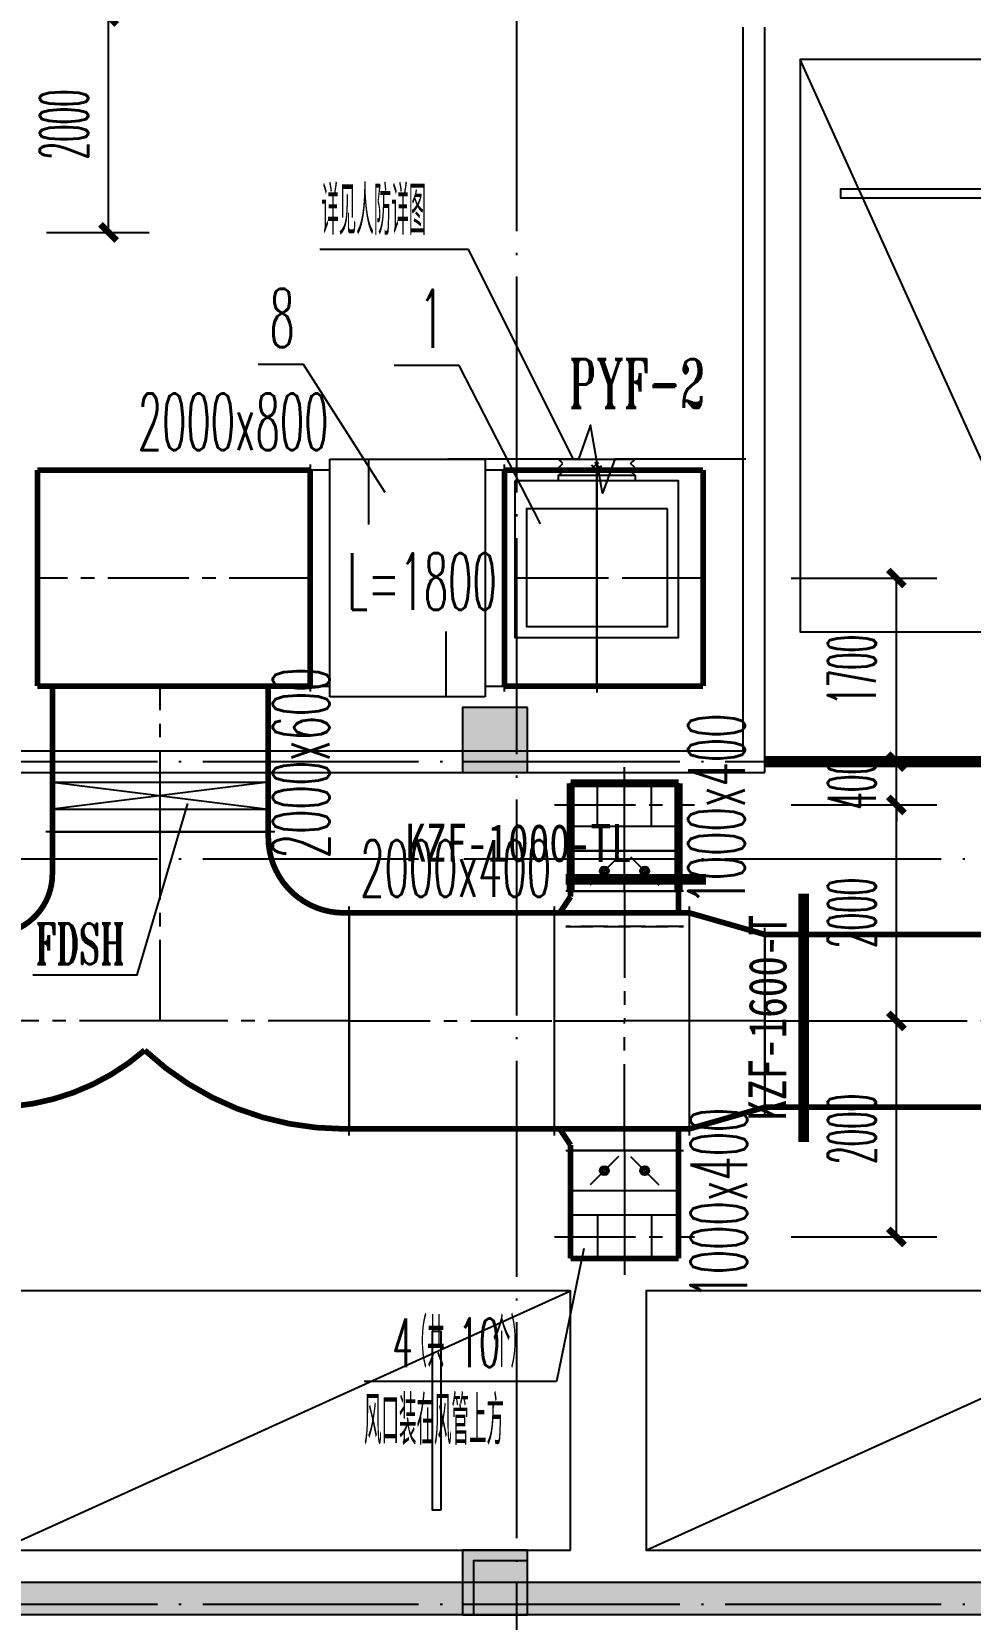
# Model space of a CAD drawing. Extents: x -888467 to -675969, y -675351 to -419232.
# Drawn here: x -753530 to -744836, y -490379 to -475681 of the extents above; entities that cross this region are included whole.
import ezdxf
from ezdxf.enums import TextEntityAlignment as Align

# ---------------------------------------------------------------- set-up
doc = ezdxf.new("R2010")
doc.units = 0
doc.header["$LTSCALE"] = 1000
for name, pattern in [('CENTER2', [1.125, 0.75, -0.125, 0.125, -0.125]), ('DASH', [0.35, 0.25, -0.1]), ('DOTE', [2.42, 2, -0.2, 0.02, -0.2])]:
    doc.linetypes.add(name, pattern=pattern)
doc.layers.get('0').update_dxf_attribs({"linetype": 'CONTINUOUS'})
doc.layers.get('Defpoints').update_dxf_attribs({"linetype": 'CONTINUOUS'})
for name, color, linetype in [('A-Pkng-Bdry', 132, 'CONTINUOUS'), ('ACS_COM_BZ', 3, 'CONTINUOUS'), ('DIM_SYMB', 3, 'CONTINUOUS'), ('DOTE', 252, 'CONTINUOUS'), ('DUCT-送风中心线', 5, 'CENTER2'), ('DUCT-送风标注', 3, 'CONTINUOUS'), ('DUCT-送风法兰', 3, 'CONTINUOUS'), ('DUCT-送风管', 4, 'CONTINUOUS'), ('DUCT-送风管端线', 3, 'CONTINUOUS'), ('DUCT-送风阀门', 7, 'CONTINUOUS'), ('FK', 2, 'CONTINUOUS'), ('Hvac-Hide', 8, 'DASH'), ('HZ', 3, 'CONTINUOUS'), ('PUB_HATCH', 8, 'CONTINUOUS'), ('TH_DIM', 3, 'CONTINUOUS'), ('ZX', 1, 'CENTER2'), ('停车', 32, 'CONTINUOUS'), ('建筑层', 253, 'CONTINUOUS'), ('抗震支吊架', 2, 'CONTINUOUS'), ('结构柱子', 253, 'CONTINUOUS'), ('设备', 2, 'CONTINUOUS'), ('设备编号', 3, 'CONTINUOUS'), ('面积', 6, 'CONTINUOUS'), ('风口', 3, 'CONTINUOUS'), ('风量标注', 3, 'CONTINUOUS'), ('风阀', 3, 'CONTINUOUS')]:
    doc.layers.add(name, color=color, linetype=linetype)
doc.styles.add('_TCH_DIM_T3', font='simplex.shx', dxfattribs={"width": 0.423529, "bigfont": 'gbcbig.shx'})
doc.styles.add('hxd', font='simplex.shx', dxfattribs={"width": 0.5, "bigfont": 'gbcbig.shx'})
doc.styles.add('HZF', font='simplex.shx', dxfattribs={"width": 0.5, "bigfont": 'gbcbig.shx'})
doc.styles.add('kzcad', font='', dxfattribs={"width": 0.8})
doc.styles.add('romant', font='romant.shx', dxfattribs={"width": 0.8, "bigfont": 'gbcbig.shx'})
doc.styles.get('kzcad').set_extended_font_data('SimSun')
doc.dimstyles.new('_TCH_ARCH&&150', dxfattribs={"dimtxt": 446.25, "dimasz": 150, "dimexe": 375, "dimexo": 450, "dimgap": 189.375, "dimtad": 1, "dimdec": 0, "dimzin": 0, "dimdsep": 46, "dimtxsty": '_TCH_DIM_T3', "dimblk": 'ARCHTICK', "dimcen": 0.09, "dimclrt": 7, "dimazin": 2, "dimtfac": 1, "dimtdec": 0, "dimtix": 1, "dimtmove": 2, "dimatfit": 3, "dimfxl": 1, "dimtolj": 1, "dimtzin": 0, "dimarcsym": 0})

# ---------------------------------------------------------------- blocks, each defined once
blk = doc.blocks.new('ltcw')
at = {"layer": 'A-Pkng-Bdry', "color": 252}
blk.add_line((28605, 362729), (26205, 357429), dxfattribs=at)
for points in [[(28605, 357429), (26205, 357429), (26205, 362729), (28605, 362729)], [(28231, 358629), (26580, 358629), (26580, 358710), (28231, 358710)]]:
    blk.add_lwpolyline(points, close=True, dxfattribs=at)
blk = doc.blocks.new('_FZH')
blk.add_lwpolyline([(-0.5, -0.5), (0.5, -0.5), (0.5, 0.5), (-0.5, 0.5)], close=True)
at = {"layer": 'PUB_HATCH'}
blk.add_solid([(-0.5, -0.5), (0.5, -0.5), (-0.5, 0.5), (0.5, 0.5)], dxfattribs=at)
blk = doc.blocks.new('A$C1260170F')
at = {"layer": 'FK'}
for p, q in [((200, 147), (200, 1147)), ((200, 1147), (600, 1147)), ((600, 147), (600, 1147)), ((200, 897), (600, 897)), ((200, 647), (600, 647)), ((200, 397), (600, 397)), ((600, 147), (200, 147))]:
    blk.add_line(p, q, dxfattribs=at)
at = {"layer": 'ZX', "color": 5}
for p, q in [((400, 1295), (400, 0)), ((0, 647), (800, 647))]:
    blk.add_line(p, q, dxfattribs=at)
blk = doc.blocks.new('00000556Cent')
at = {"color": 0, "linetype": 'ByBlock', "lineweight": -2}
for p, q in [((175, 75), (-175, 425)), ((175, -75), (-175, -425))]:
    blk.add_line(p, q, dxfattribs=at)
for centre, radius in [((0, 250), 55.4), ((0, 250), 37.5), ((0, 250), 26.8), ((0, -250), 55.4), ((0, -250), 37.5), ((0, -250), 26.8)]:
    blk.add_circle(centre, radius, dxfattribs=at)
blk = doc.blocks.new('00000556Body')
at = {"color": 0, "linetype": 'ByBlock', "lineweight": -2}
for p, q in [((250, 500), (-250, 500)), ((-250, -500), (-250, 500)), ((250, -500), (250, 500)), ((-250, -500), (250, -500))]:
    blk.add_line(p, q, dxfattribs=at)
blk = doc.blocks.new('A$C7F9B6DC1')
at = {"layer": '风阀', "ltscale": 1000}
for p, q in [((80, -60, -1200), (-80, -60, -1200)), ((-80, -60, -1200), (80, -60, -1200))]:
    blk.add_line(p, q, dxfattribs=at)
at = {"layer": '风阀', "ltscale": 1000, "xscale": 0.1200000001117587, "zscale": 0.3999999999996362, "rotation": 270}
for name, yscale in [('00000556Body', 0.1600000001490116), ('00000556Cent', 0.1200000001117587)]:
    blk.add_blockref(name, (0, -30), dxfattribs=dict(at, yscale=yscale))
blk = doc.blocks.new('A$C2B1B7B0A')
at = {"layer": '结构柱子'}
h = blk.add_hatch(color=253, dxfattribs=at)
h.dxf.hatch_style = 1
h.paths.add_polyline_path([(107700, 18400), (107100, 18400), (107100, 17800), (107700, 17800)])
h = blk.add_hatch(color=253, dxfattribs=at)
h.dxf.hatch_style = 1
h.paths.add_polyline_path([(107700, 10600), (107100, 10600), (107100, 10000), (107700, 10000)])
at = {"layer": '结构柱子', "color": 253}
for points in [[(107700, 18400), (107100, 18400), (107100, 17800), (107700, 17800)], [(107700, 10600), (107100, 10600), (107100, 10000), (107700, 10000)]]:
    blk.add_lwpolyline(points, close=True, dxfattribs=at)
blk = doc.blocks.new('_ArchTick')
at = {"color": 0, "linetype": 'ByBlock', "const_width": 0.4}
blk.add_lwpolyline([(-0.5, -0.5), (0.5, 0.5)], dxfattribs=at)
blk = doc.blocks.new('*D518')
at = {"layer": 'Defpoints', "color": 0, "transparency": 16777216}
for p in [(-753844, -475539), (-752818, -475539), (-753844, -477539)]:
    blk.add_point(p, dxfattribs=at)
at = {"layer": 'TH_DIM', "color": 0, "lineweight": -2, "transparency": 16777216}
for p, q in [((-753394, -475539), (-752443, -475539)), ((-752818, -477539), (-752818, -475539)), ((-753394, -477539), (-752443, -477539))]:
    blk.add_line(p, q, dxfattribs=at)
at = {"layer": 'TH_DIM', "color": 0, "lineweight": -2, "transparency": 16777216, "xscale": 150, "yscale": 150, "zscale": 150}
for p, rotation in [((-752818, -475539), 90), ((-752818, -477539), 270)]:
    blk.add_blockref('_ArchTick', p, dxfattribs=dict(at, rotation=rotation))
at = {"layer": 'TH_DIM', "color": 7, "transparency": 16777216, "insert": (-753231, -476539), "char_height": 446.2, "attachment_point": 5, "rotation": 90, "style": '_TCH_DIM_T3'}
blk.add_mtext('\\A1;2000', dxfattribs=at)
blk = doc.blocks.new('*D520')
at = {"layer": 'Defpoints', "color": 0, "transparency": 16777216}
for p in [(-746945, -484839), (-745521, -484839), (-746945, -486839)]:
    blk.add_point(p, dxfattribs=at)
at = {"layer": 'TH_DIM', "color": 0, "lineweight": -2, "transparency": 16777216}
for p, q in [((-746495, -484839), (-745146, -484839)), ((-745521, -486839), (-745521, -484839)), ((-746495, -486839), (-745146, -486839))]:
    blk.add_line(p, q, dxfattribs=at)
at = {"layer": 'TH_DIM', "color": 0, "lineweight": -2, "transparency": 16777216, "xscale": 150, "yscale": 150, "zscale": 150}
for p, rotation in [((-745521, -484839), 90), ((-745521, -486839), 270)]:
    blk.add_blockref('_ArchTick', p, dxfattribs=dict(at, rotation=rotation))
at = {"layer": 'TH_DIM', "color": 7, "transparency": 16777216, "insert": (-745934, -485839), "char_height": 446.2, "attachment_point": 5, "rotation": 90, "style": '_TCH_DIM_T3'}
blk.add_mtext('\\A1;2000', dxfattribs=at)
blk = doc.blocks.new('*D521')
at = {"layer": 'Defpoints', "color": 0, "transparency": 16777216}
for p in [(-746945, -482839), (-745521, -482839), (-746945, -484839)]:
    blk.add_point(p, dxfattribs=at)
at = {"layer": 'TH_DIM', "color": 0, "lineweight": -2, "transparency": 16777216}
for p, q in [((-746495, -482839), (-745146, -482839)), ((-745521, -484839), (-745521, -482839)), ((-746495, -484839), (-745146, -484839))]:
    blk.add_line(p, q, dxfattribs=at)
at = {"layer": 'TH_DIM', "color": 0, "lineweight": -2, "transparency": 16777216, "xscale": 150, "yscale": 150, "zscale": 150}
for p, rotation in [((-745521, -482839), 90), ((-745521, -484839), 270)]:
    blk.add_blockref('_ArchTick', p, dxfattribs=dict(at, rotation=rotation))
at = {"layer": 'TH_DIM', "color": 7, "transparency": 16777216, "insert": (-745934, -483839), "char_height": 446.2, "attachment_point": 5, "rotation": 90, "style": '_TCH_DIM_T3'}
blk.add_mtext('\\A1;2000', dxfattribs=at)
blk = doc.blocks.new('*D522')
at = {"layer": 'Defpoints', "color": 0, "transparency": 16777216}
for p in [(-746945, -482439), (-745521, -482439), (-746945, -482839)]:
    blk.add_point(p, dxfattribs=at)
at = {"layer": 'TH_DIM', "color": 0, "lineweight": -2, "transparency": 16777216}
for p, q in [((-745521, -482439), (-745521, -482289)), ((-746495, -482439), (-745146, -482439)), ((-745521, -482839), (-745521, -482439)), ((-746495, -482839), (-745146, -482839)), ((-745521, -482839), (-745521, -482989))]:
    blk.add_line(p, q, dxfattribs=at)
at = {"layer": 'TH_DIM', "color": 0, "lineweight": -2, "transparency": 16777216, "xscale": 150, "yscale": 150, "zscale": 150}
for p, rotation in [((-745521, -482439), 270), ((-745521, -482839), 90)]:
    blk.add_blockref('_ArchTick', p, dxfattribs=dict(at, rotation=rotation))
at = {"layer": 'TH_DIM', "color": 7, "transparency": 16777216, "insert": (-745934, -482639), "char_height": 446.2, "attachment_point": 5, "rotation": 90, "style": '_TCH_DIM_T3'}
blk.add_mtext('\\A1;400', dxfattribs=at)
blk = doc.blocks.new('*D523')
at = {"layer": 'Defpoints', "color": 0, "transparency": 16777216}
for p in [(-746945, -480739), (-745521, -480739), (-746945, -482439)]:
    blk.add_point(p, dxfattribs=at)
at = {"layer": 'TH_DIM', "color": 0, "lineweight": -2, "transparency": 16777216}
for p, q in [((-746495, -480739), (-745146, -480739)), ((-745521, -482439), (-745521, -480739)), ((-746495, -482439), (-745146, -482439))]:
    blk.add_line(p, q, dxfattribs=at)
at = {"layer": 'TH_DIM', "color": 0, "lineweight": -2, "transparency": 16777216, "xscale": 150, "yscale": 150, "zscale": 150}
for p, rotation in [((-745521, -480739), 90), ((-745521, -482439), 270)]:
    blk.add_blockref('_ArchTick', p, dxfattribs=dict(at, rotation=rotation))
at = {"layer": 'TH_DIM', "color": 7, "transparency": 16777216, "insert": (-745934, -481589), "char_height": 446.2, "attachment_point": 5, "rotation": 90, "style": '_TCH_DIM_T3'}
blk.add_mtext('\\A1;1700', dxfattribs=at)
blk = doc.blocks.new('*D529')
at = {"layer": 'Defpoints', "color": 0, "transparency": 16777216}
for p in [(-748039, -490063), (-732939, -490063), (-732939, -491415)]:
    blk.add_point(p, dxfattribs=at)
at = {"layer": 'TH_DIM', "color": 0, "lineweight": -2, "transparency": 16777216}
for p, q in [((-748039, -490513), (-748039, -491790)), ((-732939, -490513), (-732939, -491790)), ((-748039, -491415), (-732939, -491415))]:
    blk.add_line(p, q, dxfattribs=at)
at = {"layer": 'TH_DIM', "color": 0, "lineweight": -2, "transparency": 16777216, "xscale": 150, "yscale": 150, "zscale": 150, "rotation": 180}
blk.add_blockref('_ArchTick', (-748039, -491415), dxfattribs=at)
at = {"layer": 'TH_DIM', "color": 0, "lineweight": -2, "transparency": 16777216, "xscale": 150, "yscale": 150, "zscale": 150}
blk.add_blockref('_ArchTick', (-732939, -491415), dxfattribs=at)
at = {"layer": 'TH_DIM', "color": 7, "transparency": 16777216, "insert": (-740489, -491003), "char_height": 446.2, "attachment_point": 5, "style": '_TCH_DIM_T3'}
blk.add_mtext('\\A1;15100', dxfattribs=at)
blk = doc.blocks.new('*D530')
at = {"layer": 'Defpoints', "color": 0, "transparency": 16777216}
for p in [(-749039, -490063), (-748039, -490063), (-748039, -491415)]:
    blk.add_point(p, dxfattribs=at)
at = {"layer": 'TH_DIM', "color": 0, "lineweight": -2, "transparency": 16777216}
for p, q in [((-749039, -490513), (-749039, -491790)), ((-748039, -490513), (-748039, -491790)), ((-749039, -491415), (-748039, -491415))]:
    blk.add_line(p, q, dxfattribs=at)
at = {"layer": 'TH_DIM', "color": 0, "lineweight": -2, "transparency": 16777216, "xscale": 150, "yscale": 150, "zscale": 150, "rotation": 180}
blk.add_blockref('_ArchTick', (-749039, -491415), dxfattribs=at)
at = {"layer": 'TH_DIM', "color": 0, "lineweight": -2, "transparency": 16777216, "xscale": 150, "yscale": 150, "zscale": 150}
blk.add_blockref('_ArchTick', (-748039, -491415), dxfattribs=at)
at = {"layer": 'TH_DIM', "color": 7, "transparency": 16777216, "insert": (-748539, -491003), "char_height": 446.2, "attachment_point": 5, "style": '_TCH_DIM_T3'}
blk.add_mtext('\\A1;1000', dxfattribs=at)
blk = doc.blocks.new('*D531')
at = {"layer": 'Defpoints', "color": 0, "transparency": 16777216}
for p in [(-751769, -490063), (-749039, -490063), (-749039, -491415)]:
    blk.add_point(p, dxfattribs=at)
at = {"layer": 'TH_DIM', "color": 0, "lineweight": -2, "transparency": 16777216}
for p, q in [((-751769, -490513), (-751769, -491790)), ((-749039, -490513), (-749039, -491790)), ((-751769, -491415), (-749039, -491415))]:
    blk.add_line(p, q, dxfattribs=at)
at = {"layer": 'TH_DIM', "color": 0, "lineweight": -2, "transparency": 16777216, "xscale": 150, "yscale": 150, "zscale": 150, "rotation": 180}
blk.add_blockref('_ArchTick', (-751769, -491415), dxfattribs=at)
at = {"layer": 'TH_DIM', "color": 0, "lineweight": -2, "transparency": 16777216, "xscale": 150, "yscale": 150, "zscale": 150}
blk.add_blockref('_ArchTick', (-749039, -491415), dxfattribs=at)
at = {"layer": 'TH_DIM', "color": 7, "transparency": 16777216, "insert": (-750404, -491003), "char_height": 446.2, "attachment_point": 5, "style": '_TCH_DIM_T3'}
blk.add_mtext('\\A1;2730', dxfattribs=at)
blk = doc.blocks.new('*D532')
at = {"layer": 'Defpoints', "color": 0, "transparency": 16777216}
for p in [(-753839, -490063), (-751769, -490063), (-751769, -491415)]:
    blk.add_point(p, dxfattribs=at)
at = {"layer": 'TH_DIM', "color": 0, "lineweight": -2, "transparency": 16777216}
for p, q in [((-753839, -490513), (-753839, -491790)), ((-751769, -490513), (-751769, -491790)), ((-753839, -491415), (-751769, -491415))]:
    blk.add_line(p, q, dxfattribs=at)
at = {"layer": 'TH_DIM', "color": 0, "lineweight": -2, "transparency": 16777216, "xscale": 150, "yscale": 150, "zscale": 150, "rotation": 180}
blk.add_blockref('_ArchTick', (-753839, -491415), dxfattribs=at)
at = {"layer": 'TH_DIM', "color": 0, "lineweight": -2, "transparency": 16777216, "xscale": 150, "yscale": 150, "zscale": 150}
blk.add_blockref('_ArchTick', (-751769, -491415), dxfattribs=at)
at = {"layer": 'TH_DIM', "color": 7, "transparency": 16777216, "insert": (-752804, -491003), "char_height": 446.2, "attachment_point": 5, "style": '_TCH_DIM_T3'}
blk.add_mtext('\\A1;2070', dxfattribs=at)
blk = doc.blocks.new('$DorLib2D$00000213')
at = {"color": 0, "linetype": 'DASH', "const_width": 0.02}
blk.add_lwpolyline([(0.5, 0), (-0.5, 0)], dxfattribs=at)

msp = doc.modelspace()

# ---------------------------------------------------------------- hatches: boundary and pattern name
at = {"layer": 'PUB_HATCH'}
msp.add_hatch(color=256, dxfattribs=at).paths.add_polyline_path([(-757089.1, -490038.7), (-757089.1, -490338.7), (-717639.1, -490338.7), (-717939.1, -490038.7)])
at = {"layer": '建筑层'}
h = msp.add_hatch(color=253, dxfattribs=at)
h.dxf.hatch_style = 1
h.paths.add_polyline_path([(-748939.1, -481938.7), (-749539.1, -481938.7), (-749539.1, -482538.7), (-748939.1, -482538.7)])
h = msp.add_hatch(color=253, dxfattribs=at)
h.dxf.hatch_style = 1
h.paths.add_polyline_path([(-748939.1, -489738.7), (-749539.1, -489738.7), (-749539.1, -490338.7), (-748939.1, -490338.7)])

# ---------------------------------------------------------------- linework, layer by layer
at = {"layer": 'ACS_COM_BZ'}
for p, q in [((-753339.1, -482627.7, 3000), (-751339.1, -482627.7, 3000)), ((-753339.1, -482627.7, 3000), (-751339.1, -482877.7, 3000)), ((-751339.1, -482627.7, 3000), (-753339.1, -482877.7, 3000)), ((-753339.1, -482877.7, 3000), (-751339.1, -482877.7, 3000))]:
    msp.add_line(p, q, dxfattribs=at)
at = {"layer": 'DIM_SYMB', "color": 3}
msp.add_lwpolyline([(-746914.9, -479638.4), (-748127.4, -479638.4), (-748242, -479953.4), (-748353.1, -479323.4), (-748464.9, -479638.4), (-749677.3, -479638.4)], dxfattribs=at)
at = {"layer": 'DOTE', "linetype": 'DOTE'}
for p, q in [((-749039.1, -448908.1), (-749039.1, -497433.1)), ((-860846.2, -482438.7), (-713239.1, -482438.7)), ((-860846.2, -483338.7), (-713239.1, -483338.7)), ((-860846.2, -490238.7), (-713239.1, -490238.7))]:
    msp.add_line(p, q, dxfattribs=at)
at = {"layer": 'DUCT-送风中心线'}
for p, q in [((-750950.4, -480738.7), (-753477.1, -480738.7)), ((-748296.7, -480738.7), (-749150.4, -480738.7)), ((-747311.4, -480738.7), (-748296.5, -480738.7)), ((-752339.1, -483088.5), (-752339.1, -481738.7)), ((-748039.1, -483638.5), (-748039.1, -482638.7)), ((-752339.1, -484838.7), (-752339.1, -483088.7)), ((-748039.1, -483638.7), (-748039.1, -483688.7)), ((-748039.1, -483688.7), (-748039.1, -484838.7)), ((-752339.1, -484838.7), (-753949.1, -484838.7)), ((-750589.1, -484838.7), (-752339.1, -484838.7)), ((-750588.9, -484838.7), (-748689.3, -484838.7)), ((-748689.1, -484838.7), (-748639.1, -484838.7)), ((-748639.1, -484838.7), (-748039.1, -484838.7)), ((-747489.1, -484838.7), (-748039.1, -484838.7)), ((-748039.1, -485988.7), (-748039.1, -484838.7)), ((-747439.1, -484838.7), (-747489.1, -484838.7)), ((-746739.1, -484838.7), (-747439.1, -484838.7)), ((-746738.9, -484838.7), (-730051.8, -484838.7)), ((-748039.1, -486038.7), (-748039.1, -485988.7)), ((-748039.1, -486038.9), (-748039.1, -487038.7))]:
    msp.add_line(p, q, dxfattribs=at)
at = {"layer": 'DUCT-送风法兰'}
for p, q in [((-748296.6, -479678.7), (-748296.6, -481798.7)), ((-751279.1, -483088.6), (-753399.1, -483088.6)), ((-747494.1, -483638.6), (-748584.1, -483638.6)), ((-750589, -485898.7), (-750589, -483778.7)), ((-748689.2, -485898.7), (-748689.2, -483778.7)), ((-747439.2, -483778.7), (-747439.2, -485898.7)), ((-747439, -483778.7), (-747439, -485898.7)), ((-746739, -485698.7), (-746739, -483978.7)), ((-748584.1, -486038.8), (-747494.1, -486038.8))]:
    msp.add_line(p, q, dxfattribs=at)
at = {"layer": 'DUCT-送风管'}
for points, const_width in [([(-750950.4, -479738.7), (-753477.1, -479738.7)], 52.5), ([(-753477.1, -479738.7), (-753477.1, -481738.7)], 52.5), ([(-750950.4, -481738.7), (-750950.4, -479738.7)], 52.5), ([(-748296.7, -479738.7), (-749150.4, -479738.7)], 52.5), ([(-749150.4, -479738.7), (-749150.4, -481738.7)], 52.5), ([(-747311.4, -479738.7), (-748296.5, -479738.7)], 52.5), ([(-747311.4, -481738.7), (-747311.4, -479738.7)], 52.5), ([(-753477.1, -481738.7), (-750950.4, -481738.7)], 52.5), ([(-751339.1, -481738.7), (-753339.1, -481738.7)], 52.5), ([(-753339.1, -481738.7), (-753339.1, -483088.5)], 52.5), ([(-751339.1, -483088.5), (-751339.1, -481738.7)], 52.5), ([(-749150.4, -481738.7), (-748296.7, -481738.7)], 52.5), ([(-748296.5, -481738.7), (-747311.4, -481738.7)], 52.5), ([(-747539.1, -482638.7), (-748539.1, -482638.7)], 75), ([(-748539.1, -482638.7), (-748539.1, -483638.5)], 75), ([(-747539.1, -483638.5), (-747539.1, -482638.7)], 75), ([(-753339.1, -483088.7), (-753339.1, -483478.7)], 52.5), ([(-751339.1, -483138.7), (-751339.1, -483088.7)], 52.5), ([(-748639.1, -483838.7), (-748539.1, -483688.7)], 52.5), ([(-748539.1, -483688.7), (-748539.1, -483638.7)], 52.5), ([(-747539.1, -483638.7), (-747539.1, -483838.7)], 52.5), ([(-750589.1, -483838.7), (-750639.1, -483838.7)], 52.5), ([(-748689.3, -483838.7), (-750588.9, -483838.7)], 52.5), ([(-748689.1, -483838.7), (-748639.1, -483838.7)], 52.5), ([(-748639.1, -483838.7), (-747539.1, -483838.7)], 52.5), ([(-747539.1, -483838.7), (-747439.1, -483838.7)], 52.5), ([(-746739.1, -484038.7), (-747439.1, -483838.7)], 52.5), ([(-730051.8, -484038.7), (-746738.9, -484038.7)], 52.5), ([(-746739.1, -485638.7), (-747439.1, -485838.7)], 52.5), ([(-746738.9, -485638.7), (-730051.8, -485638.7)], 52.5), ([(-750639.1, -485838.7), (-750589.1, -485838.7)], 52.5), ([(-750588.9, -485838.7), (-748689.3, -485838.7)], 52.5), ([(-748639.1, -485838.7), (-748689.1, -485838.7)], 52.5), ([(-748539.1, -485988.7), (-748639.1, -485838.7)], 52.5), ([(-747539.1, -485838.7), (-748639.1, -485838.7)], 52.5), ([(-747439.1, -485838.7), (-747539.1, -485838.7)], 52.5), ([(-747539.1, -485838.7), (-747539.1, -486038.7)], 52.5), ([(-748539.1, -486038.7), (-748539.1, -485988.7)], 52.5), ([(-748539.1, -486038.9), (-748539.1, -487038.7)], 52.5), ([(-747539.1, -487038.7), (-747539.1, -486038.9)], 52.5), ([(-748539.1, -487038.7), (-747539.1, -487038.7)], 52.5)]:
    msp.add_lwpolyline(points, dxfattribs=dict(at, const_width=const_width))
at = {"layer": 'DUCT-送风管', "extrusion": (0, 0, -1), "const_width": 52.5}
for points in [[(750639.1, -483838.7, 0.4142136), (751339.1, -483138.7)], [(753339.1, -483478.7, 0.4142136), (753899.1, -484038.7)]]:
    msp.add_lwpolyline(points, format="xyb", dxfattribs=at)
at = {"layer": 'DUCT-送风管', "const_width": 52.5}
for points in [[(-753899.1, -485638.7, 0.1805602), (-752483.7, -485110.4)], [(-752483.7, -485110.4, 0.1902783), (-750639.1, -485838.7)]]:
    msp.add_lwpolyline(points, format="xyb", dxfattribs=at)
at = {"layer": 'DUCT-送风管端线'}
for p, q in [((-750950.4, -479738.7), (-750950.4, -481738.7)), ((-749150.4, -479738.7), (-749150.4, -481738.7)), ((-748296.7, -481738.7), (-748296.7, -479738.7)), ((-748296.5, -479738.7), (-748296.5, -481738.7)), ((-753339.1, -483088.5), (-751339.1, -483088.5)), ((-751339.1, -483088.7), (-753339.1, -483088.7)), ((-748539.1, -483638.5), (-747539.1, -483638.5)), ((-748539.1, -483638.7), (-747539.1, -483638.7)), ((-750589.1, -485838.7), (-750589.1, -483838.7)), ((-750588.9, -483838.7), (-750588.9, -485838.7)), ((-748689.3, -485838.7), (-748689.3, -483838.7)), ((-748689.1, -485838.7), (-748689.1, -483838.7)), ((-747439.1, -483838.7), (-747439.1, -485838.7)), ((-747439.1, -483838.7), (-747439.1, -485838.7)), ((-746739.1, -485638.7), (-746739.1, -484038.7)), ((-746738.9, -484038.7), (-746738.9, -485638.7)), ((-747539.1, -486038.7), (-748539.1, -486038.7)), ((-747539.1, -486038.9), (-748539.1, -486038.9))]:
    msp.add_line(p, q, dxfattribs=at)
at = {"layer": 'DUCT-送风阀门'}
for p, q in [((-750950.4, -479688.7), (-750950.4, -481788.7)), ((-750770.4, -481838.7), (-750770.4, -479638.7)), ((-750770.4, -479638.7), (-749330.4, -479638.7)), ((-750410.4, -479638.7), (-750410.4, -480243.7)), ((-749330.4, -479638.7), (-749330.4, -481838.7)), ((-749150.4, -481788.7), (-749150.4, -479688.7)), ((-750770.4, -479738.7), (-750950.4, -479738.7)), ((-749150.4, -479738.7), (-749330.4, -479738.7)), ((-749690.4, -481838.7), (-749690.4, -481233.7)), ((-750950.4, -481738.7), (-750770.4, -481738.7)), ((-749330.4, -481738.7), (-749150.4, -481738.7)), ((-749330.4, -481838.7), (-750770.4, -481838.7))]:
    msp.add_line(p, q, dxfattribs=at)
at = {"layer": 'Hvac-Hide'}
for p, q in [((-748584.1, -483963.6), (-747494.1, -483963.6)), ((-747494.1, -483963.6), (-748584.1, -483963.6)), ((-747494.1, -483963.6), (-747494.1, -483963.6))]:
    msp.add_line(p, q, dxfattribs=at)
at = {"layer": 'HZ', "color": 7, "elevation": 414.4}
msp.add_lwpolyline([(-753521.5, -484412.5), (-752555.1, -484412.5), (-752085.4, -482827.5)], dxfattribs=at)
at = {"layer": '建筑层', "color": 253}
for p, q in [((-746939.1, -482338.7), (-746939.1, -475638.7)), ((-746739.1, -482338.7), (-746739.1, -475638.7)), ((-753739.1, -482338.7), (-746939.1, -482338.7)), ((-746739.1, -482538.7), (-746739.1, -482338.7)), ((-753839.1, -482538.7), (-746839.1, -482538.7)), ((-746839.1, -482538.7), (-746739.1, -482538.7)), ((-717939.1, -490038.7), (-757089.1, -490038.7)), ((-717639.1, -490338.7), (-757089.1, -490338.7))]:
    msp.add_line(p, q, dxfattribs=at)
for points in [[(-748939.1, -481938.7), (-749539.1, -481938.7), (-749539.1, -482538.7), (-748939.1, -482538.7)], [(-748939.1, -489738.7), (-749539.1, -489738.7), (-749539.1, -490338.7), (-748939.1, -490338.7)]]:
    msp.add_lwpolyline(points, close=True, dxfattribs=at)
at = {"layer": '抗震支吊架', "color": 2, "const_width": 100}
for points in [[(-748583.4, -483527.3), (-747283.4, -483527.3)], [(-746380.3, -485960.6), (-746380.3, -483660.6)]]:
    msp.add_lwpolyline(points, dxfattribs=at)
at = {"layer": '设备'}
for p, q in [((-748610.1, -479676.7), (-748651.6, -479638.7)), ((-748651.6, -479638.7), (-747941.6, -479638.7)), ((-748648.7, -479715.7), (-748610.1, -479676.7)), ((-748611.9, -479752.7), (-748648.7, -479715.7)), ((-748348.4, -479729.4, 132.6), (-748276.5, -479668.9, 132.6)), ((-748345.1, -479690.3, 132.6), (-748278.6, -479769.2, 132.6)), ((-748322.7, -479760, 132.6), (-748250.8, -479699.5, 132.6)), ((-748314.5, -479664.5, 132.6), (-748248, -479743.4, 132.6)), ((-747983.1, -479676.7), (-747941.6, -479638.7)), ((-747944.4, -479715.7), (-747983.1, -479676.7)), ((-747981.3, -479752.7), (-747944.5, -479715.7)), ((-748611.9, -479752.7), (-748651.6, -479787.7)), ((-748651.6, -479838.7), (-748651.6, -479787.7)), ((-747941.6, -479788.3), (-748651.6, -479788.3)), ((-747981.3, -479752.7), (-747941.6, -479788.3)), ((-747941.6, -479788.3), (-747941.6, -479838.7))]:
    msp.add_line(p, q, dxfattribs=at)
at = {"layer": '设备', "elevation": 0}
msp.add_lwpolyline([(-749054.1, -479838.7), (-749054.1, -481288.7), (-747539.1, -481288.7), (-747539.1, -479838.7)], close=True, dxfattribs=at)
at = {"layer": '设备编号'}
for p, q in [((-751013.9, -478762.1), (-751433.5, -478762.1)), ((-750256.8, -479946.9), (-751013.9, -478762.1)), ((-749569.6, -478770.4), (-750172.2, -478770.4)), ((-748816.9, -480238.1), (-749569.6, -478770.4))]:
    msp.add_line(p, q, dxfattribs=at)
at = {"layer": '风口', "elevation": 132.6}
msp.add_lwpolyline([(-747641.2, -480098.7), (-748946.2, -480098.7), (-748946.2, -481188.7), (-747641.2, -481188.7), (-747641.2, -480098.7)], dxfattribs=at)
at = {"layer": '风量标注'}
for p, q in [((-749485.9, -477696.3), (-750863.1, -477696.3)), ((-748511.9, -479638.4), (-749485.9, -477696.3)), ((-748417.6, -486945.9), (-748669.3, -488178.4)), ((-748669.3, -488178.4), (-750452.4, -488178.4))]:
    msp.add_line(p, q, dxfattribs=at)

# ---------------------------------------------------------------- block references
msp.add_blockref('A$C2B1B7B0A', (-856639.1, -500338.7))
at = {"layer": '停车', "xscale": -1}
for p, rotation in [((-772617.9, -118509.2), 180), ((-391109.7, -461133.5), 90), ((-385109.7, -461133.5), 90)]:
    msp.add_blockref('ltcw', p, dxfattribs=dict(at, rotation=rotation))
at = {"layer": '建筑层', "color": 253}
for name, p, xscale, yscale, zscale, rotation in [('$DorLib2D$00000213', (-744089.1, -482438.7), 5300.00000537344, -5300.00000537344, 200, 4.608437300944296e-11), ('_FZH', (-749189.1, -490088.7), 500, 500, 500, 90)]:
    msp.add_blockref(name, p, dxfattribs=dict(at, xscale=xscale, yscale=yscale, zscale=zscale, rotation=rotation))
at = {"layer": '面积', "rotation": 90}
msp.add_blockref('A$C1260170F', (-747391.6, -483238.7, 0), dxfattribs=at)
at = {"layer": '面积', "xscale": -1, "rotation": 90}
msp.add_blockref('A$C1260170F', (-747391.6, -486438.7), dxfattribs=at)
at = {"layer": '风阀', "ltscale": 1000, "xscale": 6.245994567871094, "yscale": 6.246033310890198, "zscale": 6.246034263958791, "rotation": 179.9999999865211}
for p in [(-748039.1, -483638.5, 0), (-748039.1, -486413.7, 6495.2)]:
    msp.add_blockref('A$C7F9B6DC1', p, dxfattribs=at)

# ---------------------------------------------------------------- texts
at = {"layer": 'DUCT-送风标注', "color": 3, "width": 0.5}
for s, style, p in [('2000x800', 'hxd', (-752547.6, -479554.7, 0)), ('L=1800', 'HZF', (-750607.1, -481034, 3000)), ('2000x400', 'hxd', (-750486.6, -483690.6, 3000))]:
    msp.add_text(s, height=525, dxfattribs=dict(at, style=style)).set_placement(p)
at = {"layer": 'DUCT-送风标注', "color": 3, "style": 'hxd', "width": 0.5}
for s, p in [('2000x600', (-750773.1, -483332.8, 0)), ('1000x400', (-746925.4, -483759.4, 0)), ('1000x400', (-746904, -487408.8, 0))]:
    msp.add_text(s, height=525, rotation=90, dxfattribs=at).set_placement(p)
at = {"layer": 'HZ', "color": 3, "style": 'romant', "width": 0.6}
msp.add_text('FDSH', height=375, dxfattribs=at).set_placement((-753496.1, -484312.9, 15828.5))
at = {"layer": '抗震支吊架', "color": 2, "style": 'kzcad', "width": 0.8}
for s, rotation, p in [('KZF-1000-TL', 359.88539, (-749022.3, -483365.1)), ('KZF-1600-T', 89.88539, (-746540.3, -484810.6))]:
    msp.add_text(s, height=350, rotation=rotation, dxfattribs=at).set_placement(p, align=Align.CENTER)
at = {"layer": '设备编号'}
for s, height, style, width, p in [('8', 540, 'hxd', 0.5, (-751326.5, -478600.1)), ('1', 540, 'hxd', 0.5, (-749943.3, -478608.4)), ('PYF-2', 450, 'romant', 0.6, (-748555, -479162.3, 8000))]:
    msp.add_text(s, height=height, dxfattribs=dict(at, style=style, width=width)).set_placement(p)
at = {"layer": '风量标注', "style": 'hxd', "width": 0.5}
for s, p in [('详见人防详图', (-750848.1, -477561.3)), ('4', (-750190.8, -488043.4)), ('（共', (-750030.1, -488043.4)), ('10', (-749580.1, -488043.4)), ('个）', (-749258.7, -488043.4)), ('风口装在风管上方', (-750452, -488763.4))]:
    msp.add_text(s, height=450, dxfattribs=at).set_placement(p)

# ---------------------------------------------------------------- dimensions: what is measured, and where the dimension line sits
at = {"layer": 'TH_DIM'}
for p1, p2, distance, picture, middle in [((-753843.9, -477538.7), (-753843.9, -475538.7), -1025.7, '*D518', (-753230.7, -476538.7)), ((-746945.3, -482438.7), (-746945.3, -480738.7), -1424, '*D523', (-745933.8, -481588.7)), ((-746945.3, -482838.7), (-746945.3, -482438.7), -1424, '*D522', (-745933.8, -482638.7)), ((-746945.3, -484838.7), (-746945.3, -482838.7), -1424, '*D521', (-745933.8, -483838.7)), ((-746945.3, -486838.7), (-746945.3, -484838.7), -1424, '*D520', (-745933.8, -485838.7))]:
    dim = msp.add_aligned_dim(p1=p1, p2=p2, distance=distance, dimstyle='_TCH_ARCH&&150', dxfattribs=at)
    dim.commit()
    dim.dimension.update_dxf_attribs({"geometry": picture, "text_midpoint": middle})
at = {"layer": 'TH_DIM', "color": 3}
for p1, p2, picture, middle in [((-753839.1, -490062.9), (-751769.1, -490062.9), '*D532', (-752804.1, -491002.7)), ((-751769.1, -490062.9), (-749039.1, -490062.9), '*D531', (-750404.1, -491002.7)), ((-749039.1, -490062.9), (-748039.1, -490062.9), '*D530', (-748539.1, -491002.7)), ((-748039.1, -490062.9), (-732939.1, -490062.9), '*D529', (-740489.1, -491002.7))]:
    dim = msp.add_aligned_dim(p1=p1, p2=p2, distance=-1352.3, dimstyle='_TCH_ARCH&&150', dxfattribs=at)
    dim.commit()
    dim.dimension.update_dxf_attribs({"geometry": picture, "text_midpoint": middle})

doc.saveas('drawing.dxf')
